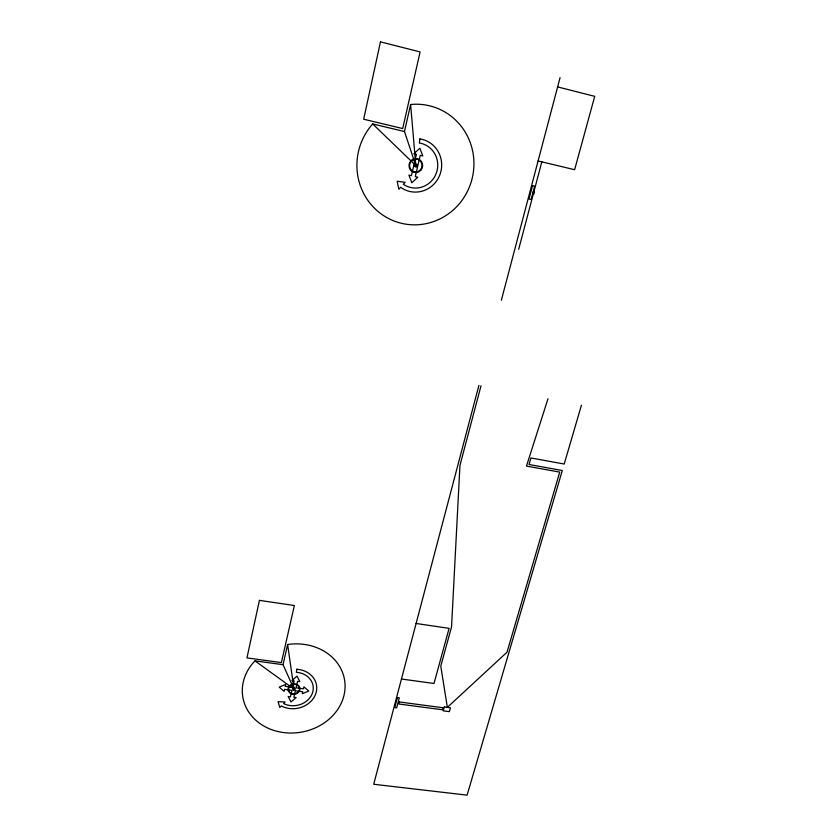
<?xml version="1.0" encoding="UTF-8"?>
<svg xmlns="http://www.w3.org/2000/svg" width="837" height="837" viewBox="0 0 837 837"><rect width="100%" height="100%" fill="white"/><g stroke="black" fill="none" stroke-linecap="round" stroke-linejoin="round"><path stroke-width="1.26" d="M283.032 664.683L287.625 644.5A51.591 44.361 -9.8 0 1 344.415 693.339A51.591 44.361 -9.8 0 1 271.816 729.718A51.591 44.361 -9.8 0 1 254.982 660.864L283.032 664.683L294.007 689.092L254.982 660.864M404.47 131.535L410.622 104.499A60.41 58.423 -77.2 0 1 472.821 175.425A60.41 58.423 -77.2 0 1 388.703 218.583A60.41 58.423 -77.2 0 1 372.706 123.949L404.47 131.535L415.822 165.559L372.706 123.949M478.91 385.355L373.7 784.259L467.098 795.15L562.286 470.52L529.047 464.504L530.899 457.965L564.19 464.033L581.422 405.265M501.353 300.242L560.079 77.611M481.013 385.763L459.952 465.424L451.551 626.829L440.775 666.126L447.356 707.359L507.023 652.201L559.723 472.11L526.473 466.104L547.973 398.768M518.678 249.28L541.821 161.855M401.457 679.027L434.005 683.473L449.092 628.346L416.104 623.481M538.097 160.955L574.632 169.702L594.72 96.339L557.62 86.912M287.625 644.5L294.007 689.092M410.622 104.499L415.822 165.559M296.821 669.255L296.392 672.31A19.377 16.656 -9.8 0 1 312.117 693.883A19.377 16.656 -9.8 0 1 283.597 703.561L285.103 702.023L278.083 701.657L279.778 707.485L281.284 705.936A22.881 19.669 -9.8 0 0 315.298 694.94A22.881 19.669 -9.8 0 0 296.821 669.255M419.944 138.911L419.306 143.012A22.683 21.94 -77.1 0 1 436.161 173.541A22.683 21.94 -77.1 0 1 403.329 184.276L405.108 182.309L397.156 181.231L398.81 189.256L400.588 187.289A26.784 25.905 -77.1 0 0 439.707 175.236A26.784 25.905 -77.1 0 0 419.944 138.911M259.418 600.37L246.957 657.892L281.389 662.601L294.362 605.517L259.418 600.37M380.458 41.85L363.687 119.231L402.691 128.563L420.101 51.936L380.458 41.85M284.549 689.385L284.099 691.362L279.192 687.135L285.699 684.404L285.239 686.382L292.647 687.365L294.153 680.879L291.883 680.575L297.03 676.108L299.845 681.642L297.574 681.339L296.068 687.826L303.444 688.799L303.915 686.821L308.748 691.038L302.283 693.758L302.743 691.78L295.367 690.807L293.871 697.263L296.12 697.556L291.014 701.971L288.2 696.52L290.46 696.813L291.956 690.358L284.549 689.385M416.366 154.447L411.427 175.707L408.874 175.121L411.825 182.748L417.83 177.193L415.278 176.597L420.237 155.358L422.79 155.954L419.86 148.222L413.802 153.841L416.366 154.447M397.408 697.556L394.75 707.61L396.633 707.851L399.291 697.807L397.408 697.556M532.541 185.657L529.026 198.997L531.139 199.478L534.665 186.149L532.541 185.657M533.483 191.537L532.771 194.226L533.671 194.435L534.383 191.746L533.483 191.537M399.364 701.971L398.82 704.001L442.491 709.766L443.055 707.757L399.364 701.971M444.28 706.951L443.202 710.833L449.354 711.638L450.432 707.767L444.28 706.951M420.76 170.319A7.041 6.811 -77.1 0 0 417.422 158.685A7.041 6.811 -77.1 0 0 409.272 167.63A7.041 6.811 -77.1 0 0 420.76 170.319M420.289 169.984A6.455 6.246 -77.1 0 0 417.36 159.281A6.455 6.246 -77.1 0 0 409.795 167.379A6.455 6.246 -77.1 0 0 420.289 169.984M416.816 166.521A1.423 1.381 -77.1 0 0 416.146 164.167A1.423 1.381 -77.1 0 0 414.503 165.977A1.423 1.381 -77.1 0 0 416.816 166.521M293.494 690.065A1.214 1.046 -9.8 0 0 295.22 688.945A1.214 1.046 -9.8 0 0 293.316 688.265A1.214 1.046 -9.8 0 0 293.494 690.065M291.956 693.591A5.514 4.74 -9.8 0 0 299.447 688.171A5.514 4.74 -9.8 0 0 290.617 685.493A5.514 4.74 -9.8 0 0 291.956 693.591M291.454 693.894A6.016 5.179 -9.8 0 0 299.981 688.391A6.016 5.179 -9.8 0 0 290.585 684.969A6.016 5.179 -9.8 0 0 291.454 693.894"/></g></svg>
